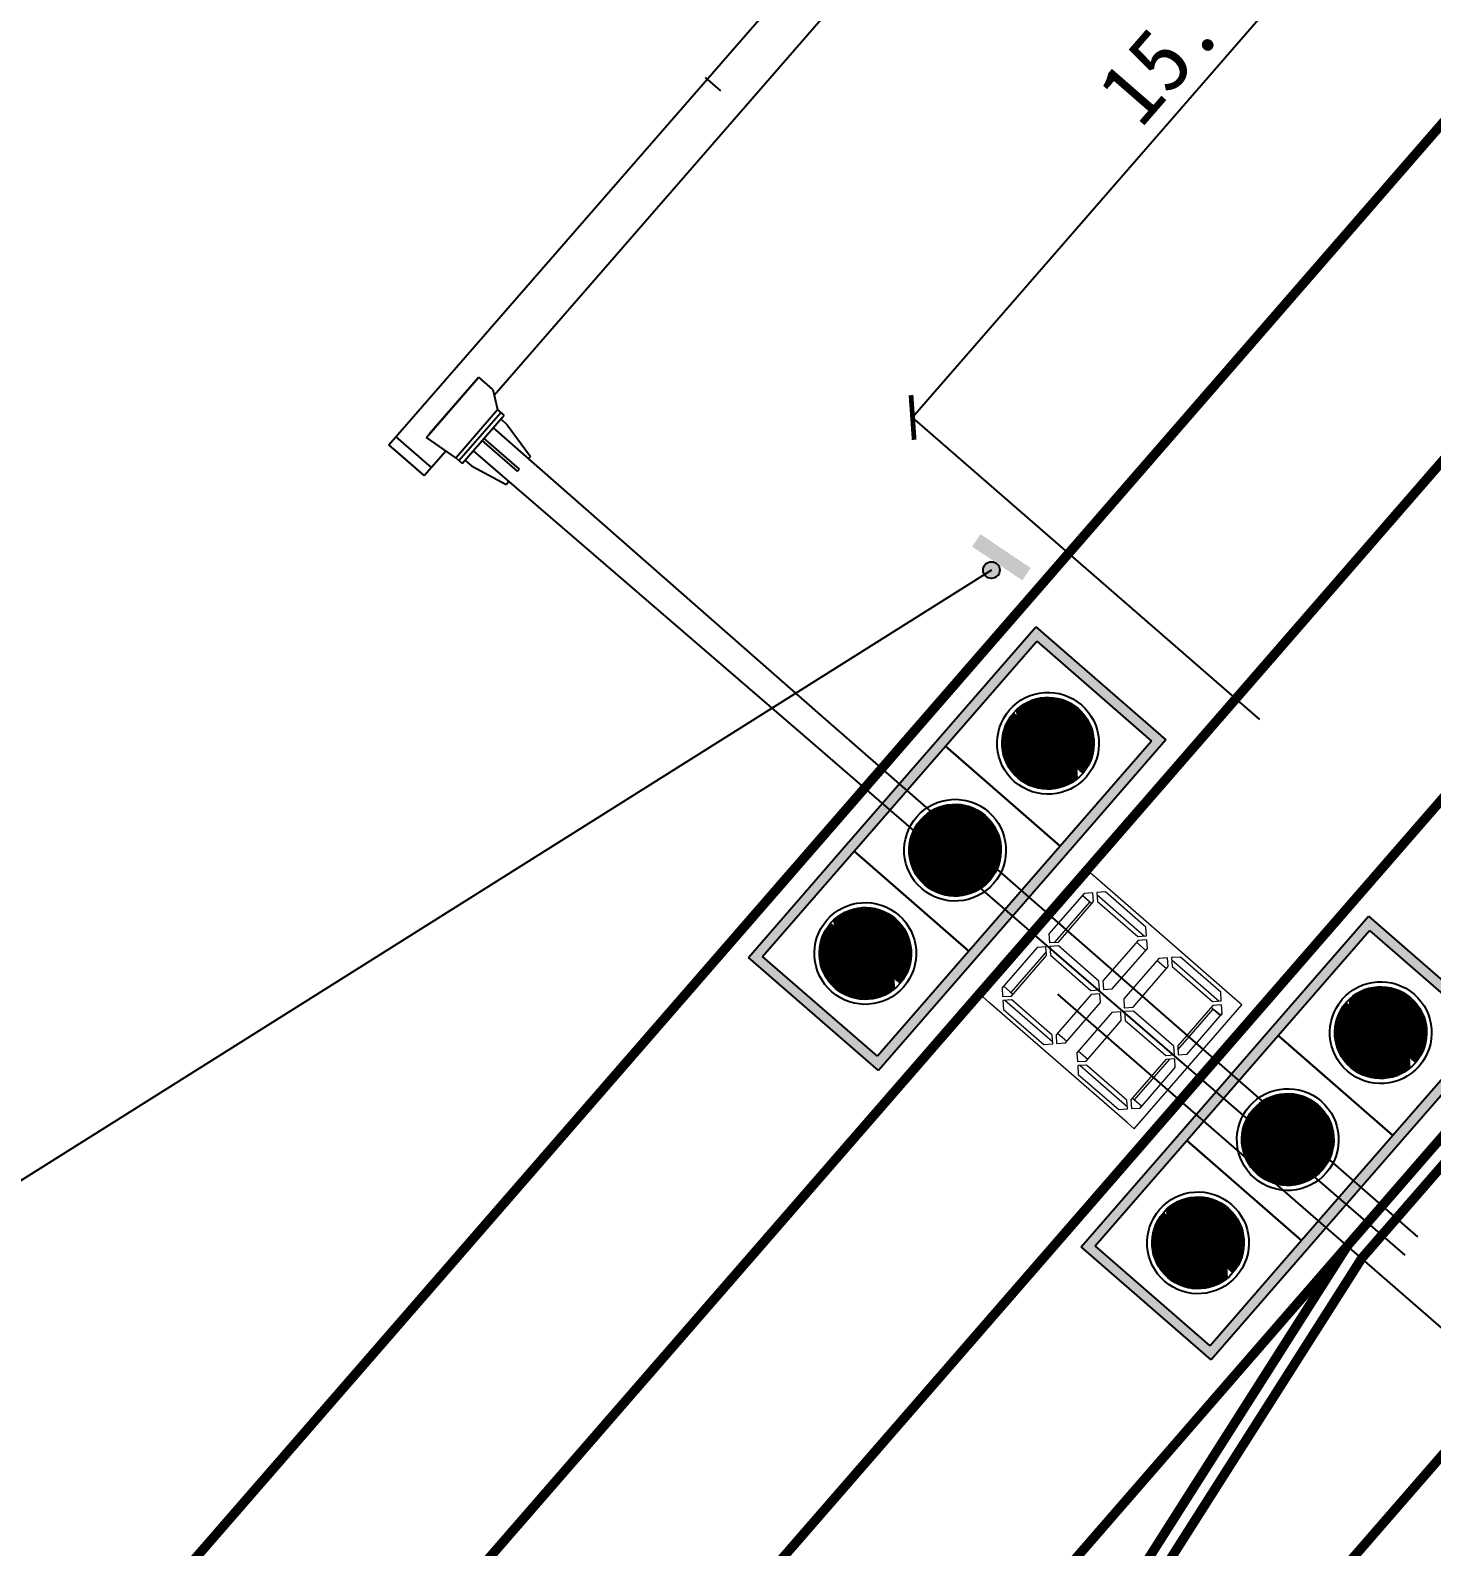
# Model space of a CAD drawing. Header units: millimetres. Extents: x 67546 to 67853, y 50670 to 50921.
# Drawn here: x 67631.34 to 67653.49, y 50736.81 to 50760.76 of the extents above; entities that cross this region are included whole.
import ezdxf

# ---------------------------------------------------------------- set-up
doc = ezdxf.new("R2010")
doc.units = ezdxf.units.MM
doc.linetypes.add('JTSS01', pattern=[6, 2, -4])
for name, color, linetype in [('@-交通信号', 7, 'Continuous'), ('@-交通标志', 7, 'Continuous'), ('@-设计标注', 7, 'Continuous'), ('@-路面边线', 7, 'Continuous'), ('@-辅助设计', 4, 'Continuous'), ('交通标志', 7, 'Continuous')]:
    doc.layers.add(name, color=color, linetype=linetype)
doc.layers.add('@-道路标线', color=7, linetype='Continuous', lineweight=0)
doc.layers.get('0').off()
doc.styles.add('--黑体', font='simhei.ttf')
doc.dimstyles.new('标志标注', dxfattribs={"dimtxt": 1, "dimasz": 0.5, "dimexe": 0, "dimexo": 0, "dimgap": 0.25, "dimtad": 1, "dimzin": 0, "dimdsep": 46, "dimtxsty": '--黑体', "dimblk": 'ARCHTICK', "dimcen": 0.09, "dimadec": 0, "dimazin": 0, "dimtfac": 1, "dimtix": 1, "dimtmove": 1, "dimatfit": 0, "dimfxl": 1, "dimtolj": 1, "dimtzin": 0, "dimarcsym": 0})

# ---------------------------------------------------------------- blocks, each defined once
blk = doc.blocks.new('A$C5D3B22B4')
at = {"layer": '@-交通信号'}
for p, q in [((0.441, 17.242), (1.178, 17.242)), ((0.441, 17.242), (0.441, 16.724)), ((1.178, 17.074), (0.441, 17.074)), ((1.105, 17.242), (0.515, 17.242)), ((1.105, 17.242), (0.515, 17.242)), ((0.515, 17.242), (0.515, 17.242)), ((0.515, 17.242), (0.515, 17.242)), ((0.515, 17.242), (0.515, 17.242)), ((1.178, 17.242), (1.178, 0.081)), ((-0.022, 16.635), (-0.628, 16.498)), ((0.115, 16.635), (-0.022, 16.635)), ((0.115, 16.703), (0.115, 15.694)), ((0.115, 16.703), (0.25, 16.703)), ((0.182, 16.703), (0.182, 15.694)), ((0.25, 16.703), (0.81, 16.764)), ((0.25, 16.703), (0.25, 15.694)), ((0.81, 16.764), (0.81, 15.512)), ((0.81, 15.511), (0.81, 16.694)), ((-19.019, 16.368), (-19.33, 16.367)), ((-13.857, 16.384), (-19.019, 16.368)), ((-6.759, 16.405), (-13.857, 16.384)), ((0.115, 16.441), (-6.759, 16.405)), ((-0.628, 16.498), (-0.628, 16.439)), ((-0.627, 16.22), (-0.627, 16.177)), ((-0.627, 16.22), (0.115, 16.22)), ((-0.627, 16.177), (0.115, 16.177)), ((-19.019, 16.015), (-19.294, 16.017)), ((-13.854, 16.004), (-19.019, 16.015)), ((-6.759, 15.99), (-13.854, 16.004)), ((0.115, 15.955), (-6.759, 15.99)), ((-0.628, 15.957), (-0.628, 15.91)), ((-0.022, 15.773), (-0.628, 15.91)), ((0.115, 15.773), (-0.022, 15.773)), ((0.115, 15.694), (0.25, 15.694)), ((0.515, 15.504), (0.25, 15.694)), ((0.441, 15.556), (0.441, 0.081)), ((0.515, 15.504), (0.81, 15.504)), ((0.89, 9.581), (1.212, 9.581)), ((0.891, 9.578), (1.215, 9.578))]:
    blk.add_line(p, q, dxfattribs=at)
blk = doc.blocks.new('A$C2B1B455F')
at = {"layer": '@-交通信号'}
h = blk.add_hatch(color=256, dxfattribs=at)
h.paths.add_polyline_path([(0, 2.307), (0, 0.733), (0, -0.733), (0, -2.307), (-1.816, -2.307), (-1.816, -0.733), (-1.816, 0.733), (-1.816, 2.307)])
h.paths.add_polyline_path([(-0.106, 2.2), (-0.106, 0.733), (-0.106, -0.733), (-0.106, -2.2), (-1.71, -2.2), (-1.71, -0.733), (-1.71, 0.733), (-1.71, 2.2)], flags=16)
for p, q in [((-1.816, 0.733), (-1.816, 2.307)), ((-1.816, 2.307), (0, 2.307)), ((0, 2.307), (0, 0.733)), ((-1.71, 0.733), (-1.71, 2.2)), ((-1.71, 2.2), (-0.106, 2.2)), ((-0.106, 2.2), (-0.106, 0.733)), ((-0.902, 1.739), (-1.079, 1.917)), ((-0.902, 1.751), (-1.071, 1.92)), ((-0.902, 1.763), (-1.062, 1.923)), ((-0.902, 1.776), (-1.053, 1.926)), ((-0.902, 1.788), (-1.044, 1.929)), ((-0.902, 1.8), (-1.034, 1.932)), ((-0.902, 1.812), (-1.025, 1.935)), ((-0.902, 1.824), (-1.015, 1.937)), ((-0.902, 1.836), (-1.005, 1.939)), ((-0.902, 1.848), (-0.995, 1.941)), ((-0.902, 1.86), (-0.985, 1.943)), ((-0.902, 1.872), (-0.975, 1.945)), ((-0.902, 1.884), (-0.964, 1.946)), ((-0.902, 1.896), (-0.954, 1.948)), ((-0.902, 1.908), (-0.943, 1.949)), ((-0.902, 1.92), (-0.931, 1.95)), ((-0.902, 1.932), (-0.92, 1.95)), ((-0.902, 1.944), (-0.908, 1.95)), ((-0.425, 1.467), (-0.902, 1.944)), ((-0.437, 1.467), (-0.902, 1.932)), ((-0.449, 1.467), (-0.902, 1.92)), ((-0.419, 1.473), (-0.896, 1.95)), ((-0.419, 1.486), (-0.884, 1.95)), ((-0.42, 1.498), (-0.871, 1.949)), ((-0.421, 1.511), (-0.858, 1.948)), ((-0.422, 1.525), (-0.844, 1.947)), ((-0.424, 1.539), (-0.831, 1.945)), ((-0.427, 1.553), (-0.816, 1.943)), ((-0.429, 1.568), (-0.801, 1.94)), ((-0.433, 1.584), (-0.785, 1.936)), ((-0.437, 1.6), (-0.769, 1.932)), ((-0.443, 1.618), (-0.752, 1.927)), ((-0.449, 1.636), (-0.733, 1.92)), ((-0.991, 1.467), (-1.285, 1.761)), ((-0.979, 1.467), (-1.28, 1.768)), ((-0.967, 1.467), (-1.275, 1.775)), ((-0.955, 1.467), (-1.269, 1.781)), ((-0.943, 1.467), (-1.263, 1.788)), ((-0.931, 1.467), (-1.258, 1.794)), ((-0.919, 1.467), (-1.252, 1.8)), ((-0.907, 1.467), (-1.246, 1.806)), ((-0.902, 1.474), (-1.24, 1.812)), ((-0.902, 1.486), (-1.234, 1.818)), ((-0.902, 1.498), (-1.228, 1.824)), ((-0.902, 1.51), (-1.221, 1.83)), ((-0.902, 1.522), (-1.215, 1.835)), ((-0.902, 1.535), (-1.208, 1.841)), ((-0.902, 1.547), (-1.202, 1.846)), ((-0.902, 1.559), (-1.195, 1.852)), ((-0.902, 1.571), (-1.188, 1.857)), ((-0.902, 1.583), (-1.181, 1.862)), ((-0.902, 1.595), (-1.174, 1.867)), ((-0.902, 1.607), (-1.167, 1.871)), ((-0.902, 1.619), (-1.159, 1.876)), ((-0.902, 1.631), (-1.152, 1.881)), ((-0.902, 1.643), (-1.144, 1.885)), ((-0.902, 1.655), (-1.136, 1.89)), ((-0.902, 1.667), (-1.129, 1.894)), ((-0.902, 1.679), (-1.121, 1.898)), ((-0.902, 1.691), (-1.113, 1.902)), ((-0.902, 1.703), (-1.105, 1.906)), ((-0.902, 1.715), (-1.096, 1.91)), ((-0.902, 1.727), (-1.088, 1.913)), ((-0.461, 1.467), (-0.902, 1.908)), ((-0.473, 1.467), (-0.902, 1.896)), ((-0.485, 1.467), (-0.902, 1.884)), ((-0.497, 1.467), (-0.902, 1.872)), ((-0.509, 1.467), (-0.902, 1.86)), ((-0.522, 1.467), (-0.902, 1.848)), ((-0.534, 1.467), (-0.902, 1.836)), ((-0.546, 1.467), (-0.902, 1.824)), ((-0.558, 1.467), (-0.902, 1.812)), ((-0.57, 1.467), (-0.902, 1.8)), ((-0.582, 1.467), (-0.902, 1.788)), ((-0.594, 1.467), (-0.902, 1.776)), ((-0.606, 1.467), (-0.902, 1.763)), ((-0.457, 1.656), (-0.713, 1.912)), ((-0.467, 1.678), (-0.691, 1.902)), ((-0.48, 1.704), (-0.666, 1.889)), ((-0.499, 1.734), (-0.635, 1.87)), ((-0.538, 1.785), (-0.584, 1.831)), ((-1.232, 1.467), (-1.366, 1.601)), ((-1.22, 1.467), (-1.363, 1.61)), ((-1.208, 1.467), (-1.36, 1.619)), ((-1.196, 1.467), (-1.357, 1.628)), ((-1.184, 1.467), (-1.354, 1.637)), ((-1.172, 1.467), (-1.351, 1.646)), ((-1.16, 1.467), (-1.347, 1.655)), ((-1.148, 1.467), (-1.344, 1.663)), ((-1.136, 1.467), (-1.34, 1.671)), ((-1.124, 1.467), (-1.336, 1.679)), ((-1.112, 1.467), (-1.332, 1.687)), ((-1.1, 1.467), (-1.328, 1.695)), ((-1.088, 1.467), (-1.323, 1.703)), ((-1.076, 1.467), (-1.319, 1.711)), ((-1.064, 1.467), (-1.315, 1.718)), ((-1.052, 1.467), (-1.31, 1.726)), ((-1.04, 1.467), (-1.305, 1.733)), ((-1.028, 1.467), (-1.3, 1.74)), ((-1.016, 1.467), (-1.295, 1.747)), ((-1.003, 1.467), (-1.29, 1.754)), ((-0.618, 1.467), (-0.902, 1.751)), ((-0.63, 1.467), (-0.902, 1.739)), ((-0.642, 1.467), (-0.902, 1.727)), ((-0.654, 1.467), (-0.902, 1.715)), ((-0.666, 1.467), (-0.902, 1.703)), ((-0.678, 1.467), (-0.902, 1.691)), ((-0.69, 1.467), (-0.902, 1.679)), ((-0.702, 1.467), (-0.902, 1.667)), ((-0.714, 1.467), (-0.902, 1.655)), ((-0.726, 1.467), (-0.902, 1.643)), ((-0.738, 1.467), (-0.902, 1.631)), ((-0.75, 1.467), (-0.902, 1.619)), ((-0.763, 1.467), (-0.902, 1.607)), ((-0.906, 0.985), (-1.385, 1.463)), ((-0.918, 0.985), (-1.385, 1.451)), ((-0.931, 0.985), (-1.384, 1.438)), ((-1.293, 1.467), (-1.377, 1.552)), ((-0.902, 0.992), (-1.377, 1.467)), ((-1.281, 1.467), (-1.375, 1.562)), ((-1.269, 1.467), (-1.373, 1.572)), ((-1.256, 1.467), (-1.371, 1.582)), ((-1.244, 1.467), (-1.369, 1.592)), ((-0.902, 1.004), (-1.365, 1.467)), ((-0.902, 1.016), (-1.353, 1.467)), ((-0.902, 1.029), (-1.341, 1.467)), ((-0.902, 1.041), (-1.329, 1.467)), ((-0.902, 1.053), (-1.317, 1.467)), ((-0.902, 1.065), (-1.305, 1.467)), ((-0.902, 1.077), (-1.293, 1.467)), ((-0.902, 1.089), (-1.281, 1.467)), ((-0.902, 1.101), (-1.269, 1.467)), ((-0.902, 1.113), (-1.256, 1.467)), ((-0.902, 1.125), (-1.244, 1.467)), ((-0.902, 1.137), (-1.232, 1.467)), ((-0.902, 1.149), (-1.22, 1.467)), ((-0.902, 1.161), (-1.208, 1.467)), ((-0.902, 1.173), (-1.196, 1.467)), ((-0.902, 1.185), (-1.184, 1.467)), ((-0.902, 1.197), (-1.172, 1.467)), ((-0.902, 1.209), (-1.16, 1.467)), ((-0.902, 1.221), (-1.148, 1.467)), ((-0.902, 1.233), (-1.136, 1.467)), ((-0.902, 1.245), (-1.124, 1.467)), ((-0.902, 1.257), (-1.112, 1.467)), ((-0.902, 1.269), (-1.1, 1.467)), ((-0.902, 1.282), (-1.088, 1.467)), ((-0.902, 1.294), (-1.076, 1.467)), ((-0.902, 1.306), (-1.064, 1.467)), ((-0.902, 1.318), (-1.052, 1.467)), ((-0.902, 1.33), (-1.04, 1.467)), ((-0.902, 1.342), (-1.028, 1.467)), ((-0.902, 1.354), (-1.016, 1.467)), ((-0.902, 1.366), (-1.003, 1.467)), ((-0.902, 1.378), (-0.991, 1.467)), ((-0.902, 1.39), (-0.979, 1.467)), ((-0.902, 1.402), (-0.967, 1.467)), ((-0.902, 1.414), (-0.955, 1.467)), ((-0.902, 1.426), (-0.943, 1.467)), ((-0.902, 1.438), (-0.931, 1.467)), ((-0.902, 1.45), (-0.919, 1.467)), ((-0.902, 1.462), (-0.907, 1.467)), ((-0.775, 1.467), (-0.902, 1.595)), ((-0.787, 1.467), (-0.902, 1.583)), ((-0.799, 1.467), (-0.902, 1.571)), ((-0.811, 1.467), (-0.902, 1.559)), ((-0.823, 1.467), (-0.902, 1.547)), ((-0.835, 1.467), (-0.902, 1.535)), ((-0.847, 1.467), (-0.902, 1.522)), ((-0.859, 1.467), (-0.902, 1.51)), ((-0.871, 1.467), (-0.902, 1.498)), ((-0.883, 1.467), (-0.902, 1.486)), ((-0.895, 1.467), (-0.902, 1.474)), ((-0.563, 1.123), (-0.902, 1.462)), ((-0.569, 1.117), (-0.902, 1.45)), ((-0.575, 1.112), (-0.902, 1.438)), ((-0.557, 1.129), (-0.895, 1.467)), ((-0.551, 1.136), (-0.883, 1.467)), ((-0.545, 1.142), (-0.871, 1.467)), ((-0.54, 1.148), (-0.859, 1.467)), ((-0.534, 1.155), (-0.847, 1.467)), ((-0.528, 1.161), (-0.835, 1.467)), ((-0.523, 1.168), (-0.823, 1.467)), ((-0.518, 1.175), (-0.811, 1.467)), ((-0.513, 1.181), (-0.799, 1.467)), ((-0.508, 1.188), (-0.787, 1.467)), ((-0.503, 1.196), (-0.775, 1.467)), ((-0.498, 1.203), (-0.763, 1.467)), ((-0.493, 1.21), (-0.75, 1.467)), ((-0.489, 1.218), (-0.738, 1.467)), ((-0.484, 1.225), (-0.726, 1.467)), ((-0.48, 1.233), (-0.714, 1.467)), ((-0.475, 1.241), (-0.702, 1.467)), ((-0.471, 1.249), (-0.69, 1.467)), ((-0.467, 1.257), (-0.678, 1.467)), ((-0.463, 1.265), (-0.666, 1.467)), ((-0.46, 1.273), (-0.654, 1.467)), ((-0.456, 1.282), (-0.642, 1.467)), ((-0.453, 1.29), (-0.63, 1.467)), ((-0.449, 1.299), (-0.618, 1.467)), ((-0.446, 1.308), (-0.606, 1.467)), ((-0.443, 1.317), (-0.594, 1.467)), ((-0.44, 1.326), (-0.582, 1.467)), ((-0.437, 1.335), (-0.57, 1.467)), ((-0.435, 1.345), (-0.558, 1.467)), ((-0.432, 1.354), (-0.546, 1.467)), ((-0.43, 1.364), (-0.534, 1.467)), ((-0.428, 1.374), (-0.522, 1.467)), ((-0.426, 1.384), (-0.509, 1.467)), ((-0.424, 1.394), (-0.497, 1.467)), ((-0.423, 1.405), (-0.485, 1.467)), ((-0.422, 1.416), (-0.473, 1.467)), ((-0.944, 0.986), (-1.383, 1.425)), ((-0.957, 0.988), (-1.382, 1.412)), ((-0.971, 0.99), (-1.38, 1.398)), ((-0.986, 0.992), (-1.378, 1.384)), ((-1.001, 0.995), (-1.375, 1.369)), ((-1.016, 0.998), (-1.371, 1.353)), ((-1.032, 1.002), (-1.367, 1.337)), ((-1.05, 1.008), (-1.362, 1.32)), ((-1.068, 1.014), (-1.355, 1.301)), ((-1.088, 1.022), (-1.348, 1.281)), ((-0.582, 1.106), (-0.902, 1.426)), ((-0.588, 1.1), (-0.902, 1.414)), ((-0.595, 1.095), (-0.902, 1.402)), ((-0.601, 1.089), (-0.902, 1.39)), ((-0.608, 1.084), (-0.902, 1.378)), ((-0.615, 1.079), (-0.902, 1.366)), ((-0.622, 1.074), (-0.902, 1.354)), ((-0.629, 1.069), (-0.902, 1.342)), ((-0.636, 1.064), (-0.902, 1.33)), ((-0.644, 1.059), (-0.902, 1.318)), ((-0.651, 1.055), (-0.902, 1.306)), ((-0.659, 1.05), (-0.902, 1.294)), ((-0.666, 1.046), (-0.902, 1.282)), ((-1.11, 1.031), (-1.338, 1.26)), ((-1.134, 1.044), (-1.325, 1.235)), ((-1.164, 1.062), (-1.307, 1.205)), ((-1.209, 1.095), (-1.274, 1.16)), ((-0.674, 1.042), (-0.902, 1.269)), ((-0.682, 1.037), (-0.902, 1.257)), ((-0.69, 1.033), (-0.902, 1.245)), ((-0.698, 1.03), (-0.902, 1.233)), ((-0.706, 1.026), (-0.902, 1.221)), ((-0.715, 1.022), (-0.902, 1.209)), ((-0.723, 1.019), (-0.902, 1.197)), ((-0.732, 1.015), (-0.902, 1.185)), ((-0.741, 1.012), (-0.902, 1.173)), ((-0.75, 1.009), (-0.902, 1.161)), ((-0.759, 1.006), (-0.902, 1.149)), ((-0.768, 1.003), (-0.902, 1.137)), ((-0.778, 1.001), (-0.902, 1.125)), ((-0.787, 0.998), (-0.902, 1.113)), ((-0.797, 0.996), (-0.902, 1.101)), ((-0.807, 0.994), (-0.902, 1.089)), ((-0.817, 0.992), (-0.902, 1.077)), ((-0.827, 0.99), (-0.902, 1.065)), ((-0.838, 0.989), (-0.902, 1.053)), ((-0.849, 0.987), (-0.902, 1.041)), ((-0.86, 0.986), (-0.902, 1.029)), ((-0.871, 0.985), (-0.902, 1.016)), ((-0.882, 0.985), (-0.902, 1.004)), ((-1.816, -0.733), (-1.816, 0.733)), ((-1.71, 0.733), (-0.106, 0.733)), ((-1.71, -0.733), (-1.71, 0.733)), ((-0.106, 0.733), (-1.71, 0.733)), ((-0.106, 0.733), (-0.106, -0.733)), ((0, 0.733), (0, -0.733)), ((-0.902, 0.322), (-1.062, 0.482)), ((-0.902, 0.334), (-1.053, 0.485)), ((-0.902, 0.346), (-1.044, 0.488)), ((-0.902, 0.358), (-1.034, 0.49)), ((-0.902, 0.37), (-1.025, 0.493)), ((-0.902, 0.382), (-1.015, 0.495)), ((-0.902, 0.394), (-1.005, 0.498)), ((-0.902, 0.406), (-0.995, 0.5)), ((-0.902, 0.418), (-0.985, 0.502)), ((-0.902, 0.43), (-0.975, 0.503)), ((-0.902, 0.442), (-0.964, 0.505)), ((-0.902, 0.454), (-0.954, 0.506)), ((-0.902, 0.466), (-0.943, 0.507)), ((-0.902, 0.478), (-0.931, 0.508)), ((-0.902, 0.491), (-0.92, 0.509)), ((-0.902, 0.503), (-0.908, 0.509)), ((-0.425, 0.026), (-0.902, 0.503)), ((-0.437, 0.026), (-0.902, 0.491)), ((-0.419, 0.032), (-0.896, 0.509)), ((-0.419, 0.044), (-0.884, 0.509)), ((-0.42, 0.057), (-0.871, 0.508)), ((-0.421, 0.07), (-0.858, 0.507)), ((-0.422, 0.083), (-0.844, 0.505)), ((-0.424, 0.097), (-0.831, 0.504)), ((-0.427, 0.112), (-0.816, 0.501)), ((-0.429, 0.127), (-0.801, 0.498)), ((-0.433, 0.142), (-0.785, 0.495)), ((-0.437, 0.159), (-0.769, 0.49)), ((-0.443, 0.176), (-0.752, 0.485)), ((-0.991, 0.026), (-1.285, 0.32)), ((-0.979, 0.026), (-1.28, 0.326)), ((-0.967, 0.026), (-1.275, 0.333)), ((-0.955, 0.026), (-1.269, 0.34)), ((-0.943, 0.026), (-1.263, 0.346)), ((-0.931, 0.026), (-1.258, 0.352)), ((-0.919, 0.026), (-1.252, 0.359)), ((-0.907, 0.026), (-1.246, 0.365)), ((-0.902, 0.033), (-1.24, 0.371)), ((-0.902, 0.045), (-1.234, 0.377)), ((-0.902, 0.057), (-1.228, 0.382)), ((-0.902, 0.069), (-1.221, 0.388)), ((-0.902, 0.081), (-1.215, 0.394)), ((-0.902, 0.093), (-1.208, 0.399)), ((-0.902, 0.105), (-1.202, 0.405)), ((-0.902, 0.117), (-1.195, 0.41)), ((-0.902, 0.129), (-1.188, 0.415)), ((-0.902, 0.141), (-1.181, 0.42)), ((-0.902, 0.153), (-1.174, 0.425)), ((-0.902, 0.165), (-1.167, 0.43)), ((-0.902, 0.177), (-1.159, 0.435)), ((-0.902, 0.189), (-1.152, 0.439)), ((-0.902, 0.201), (-1.144, 0.444)), ((-0.902, 0.213), (-1.136, 0.448)), ((-0.902, 0.225), (-1.129, 0.452)), ((-0.902, 0.238), (-1.121, 0.456)), ((-0.902, 0.25), (-1.113, 0.46)), ((-0.902, 0.262), (-1.105, 0.464)), ((-0.902, 0.274), (-1.096, 0.468)), ((-0.902, 0.286), (-1.088, 0.472)), ((-0.902, 0.298), (-1.079, 0.475)), ((-0.902, 0.31), (-1.071, 0.478)), ((-0.449, 0.026), (-0.902, 0.478)), ((-0.461, 0.026), (-0.902, 0.466)), ((-0.473, 0.026), (-0.902, 0.454)), ((-0.485, 0.026), (-0.902, 0.442)), ((-0.497, 0.026), (-0.902, 0.43)), ((-0.509, 0.026), (-0.902, 0.418)), ((-0.522, 0.026), (-0.902, 0.406)), ((-0.534, 0.026), (-0.902, 0.394)), ((-0.546, 0.026), (-0.902, 0.382)), ((-0.558, 0.026), (-0.902, 0.37)), ((-0.57, 0.026), (-0.902, 0.358)), ((-0.582, 0.026), (-0.902, 0.346)), ((-0.594, 0.026), (-0.902, 0.334)), ((-0.606, 0.026), (-0.902, 0.322)), ((-0.449, 0.195), (-0.733, 0.478)), ((-0.457, 0.215), (-0.713, 0.47)), ((-0.467, 0.237), (-0.691, 0.46)), ((-0.48, 0.262), (-0.666, 0.447)), ((-0.499, 0.293), (-0.635, 0.428)), ((-0.538, 0.344), (-0.584, 0.39)), ((-1.22, 0.026), (-1.363, 0.169)), ((-1.208, 0.026), (-1.36, 0.178)), ((-1.196, 0.026), (-1.357, 0.187)), ((-1.184, 0.026), (-1.354, 0.196)), ((-1.172, 0.026), (-1.351, 0.204)), ((-1.16, 0.026), (-1.347, 0.213)), ((-1.148, 0.026), (-1.344, 0.221)), ((-1.136, 0.026), (-1.34, 0.23)), ((-1.124, 0.026), (-1.336, 0.238)), ((-1.112, 0.026), (-1.332, 0.246)), ((-1.1, 0.026), (-1.328, 0.254)), ((-1.088, 0.026), (-1.323, 0.262)), ((-1.076, 0.026), (-1.319, 0.269)), ((-1.064, 0.026), (-1.315, 0.277)), ((-1.052, 0.026), (-1.31, 0.284)), ((-1.04, 0.026), (-1.305, 0.291)), ((-1.028, 0.026), (-1.3, 0.299)), ((-1.016, 0.026), (-1.295, 0.306)), ((-1.003, 0.026), (-1.29, 0.313)), ((-0.618, 0.026), (-0.902, 0.31)), ((-0.63, 0.026), (-0.902, 0.298)), ((-0.642, 0.026), (-0.902, 0.286)), ((-0.654, 0.026), (-0.902, 0.274)), ((-0.666, 0.026), (-0.902, 0.262)), ((-0.678, 0.026), (-0.902, 0.25)), ((-0.69, 0.026), (-0.902, 0.238)), ((-0.702, 0.026), (-0.902, 0.225)), ((-0.714, 0.026), (-0.902, 0.213)), ((-0.726, 0.026), (-0.902, 0.201)), ((-0.738, 0.026), (-0.902, 0.189)), ((-0.75, 0.026), (-0.902, 0.177)), ((-0.763, 0.026), (-0.902, 0.165)), ((-1.377, 0.026), (-1.385, 0.034)), ((-0.906, -0.457), (-1.385, 0.022)), ((-0.918, -0.457), (-1.385, 0.009)), ((-1.353, 0.026), (-1.384, 0.057)), ((-1.365, 0.026), (-1.384, 0.045)), ((-1.341, 0.026), (-1.383, 0.068)), ((-1.329, 0.026), (-1.382, 0.079)), ((-1.317, 0.026), (-1.381, 0.09)), ((-1.305, 0.026), (-1.379, 0.1)), ((-1.293, 0.026), (-1.377, 0.111)), ((-0.902, -0.449), (-1.377, 0.026)), ((-1.281, 0.026), (-1.375, 0.121)), ((-1.269, 0.026), (-1.373, 0.131)), ((-1.256, 0.026), (-1.371, 0.14)), ((-1.244, 0.026), (-1.369, 0.15)), ((-1.232, 0.026), (-1.366, 0.159)), ((-0.902, -0.437), (-1.365, 0.026)), ((-0.902, -0.425), (-1.353, 0.026)), ((-0.902, -0.413), (-1.341, 0.026)), ((-0.902, -0.401), (-1.329, 0.026)), ((-0.902, -0.389), (-1.317, 0.026)), ((-0.902, -0.377), (-1.305, 0.026)), ((-0.902, -0.365), (-1.293, 0.026)), ((-0.902, -0.353), (-1.281, 0.026)), ((-0.902, -0.341), (-1.269, 0.026)), ((-0.902, -0.329), (-1.256, 0.026)), ((-0.902, -0.317), (-1.244, 0.026)), ((-0.902, -0.305), (-1.232, 0.026)), ((-0.902, -0.293), (-1.22, 0.026)), ((-0.902, -0.281), (-1.208, 0.026)), ((-0.902, -0.269), (-1.196, 0.026)), ((-0.902, -0.256), (-1.184, 0.026)), ((-0.902, -0.244), (-1.172, 0.026)), ((-0.902, -0.232), (-1.16, 0.026)), ((-0.902, -0.22), (-1.148, 0.026)), ((-0.902, -0.208), (-1.136, 0.026)), ((-0.902, -0.196), (-1.124, 0.026)), ((-0.902, -0.184), (-1.112, 0.026)), ((-0.902, -0.172), (-1.1, 0.026)), ((-0.902, -0.16), (-1.088, 0.026)), ((-0.902, -0.148), (-1.076, 0.026)), ((-0.902, -0.136), (-1.064, 0.026)), ((-0.902, -0.124), (-1.052, 0.026)), ((-0.902, -0.112), (-1.04, 0.026)), ((-0.902, -0.1), (-1.028, 0.026)), ((-0.902, -0.088), (-1.016, 0.026)), ((-0.902, -0.076), (-1.003, 0.026)), ((-0.902, -0.064), (-0.991, 0.026)), ((-0.902, -0.052), (-0.979, 0.026)), ((-0.902, -0.04), (-0.967, 0.026)), ((-0.902, -0.028), (-0.955, 0.026)), ((-0.902, -0.016), (-0.943, 0.026)), ((-0.902, -0.003), (-0.931, 0.026)), ((-0.902, 0.009), (-0.919, 0.026)), ((-0.902, 0.021), (-0.907, 0.026)), ((-0.775, 0.026), (-0.902, 0.153)), ((-0.787, 0.026), (-0.902, 0.141)), ((-0.799, 0.026), (-0.902, 0.129)), ((-0.811, 0.026), (-0.902, 0.117)), ((-0.823, 0.026), (-0.902, 0.105)), ((-0.835, 0.026), (-0.902, 0.093)), ((-0.847, 0.026), (-0.902, 0.081)), ((-0.859, 0.026), (-0.902, 0.069)), ((-0.871, 0.026), (-0.902, 0.057)), ((-0.883, 0.026), (-0.902, 0.045)), ((-0.895, 0.026), (-0.902, 0.033)), ((-0.563, -0.318), (-0.902, 0.021)), ((-0.569, -0.324), (-0.902, 0.009)), ((-0.557, -0.312), (-0.895, 0.026)), ((-0.551, -0.306), (-0.883, 0.026)), ((-0.545, -0.3), (-0.871, 0.026)), ((-0.54, -0.294), (-0.859, 0.026)), ((-0.534, -0.287), (-0.847, 0.026)), ((-0.528, -0.28), (-0.835, 0.026)), ((-0.523, -0.274), (-0.823, 0.026)), ((-0.518, -0.267), (-0.811, 0.026)), ((-0.513, -0.26), (-0.799, 0.026)), ((-0.508, -0.253), (-0.787, 0.026)), ((-0.503, -0.246), (-0.775, 0.026)), ((-0.498, -0.239), (-0.763, 0.026)), ((-0.493, -0.231), (-0.75, 0.026)), ((-0.489, -0.224), (-0.738, 0.026)), ((-0.484, -0.216), (-0.726, 0.026)), ((-0.48, -0.209), (-0.714, 0.026)), ((-0.475, -0.201), (-0.702, 0.026)), ((-0.471, -0.193), (-0.69, 0.026)), ((-0.467, -0.185), (-0.678, 0.026)), ((-0.463, -0.177), (-0.666, 0.026)), ((-0.46, -0.169), (-0.654, 0.026)), ((-0.456, -0.16), (-0.642, 0.026)), ((-0.453, -0.152), (-0.63, 0.026)), ((-0.449, -0.143), (-0.618, 0.026)), ((-0.446, -0.134), (-0.606, 0.026)), ((-0.443, -0.125), (-0.594, 0.026)), ((-0.44, -0.116), (-0.582, 0.026)), ((-0.437, -0.107), (-0.57, 0.026)), ((-0.435, -0.097), (-0.558, 0.026)), ((-0.432, -0.087), (-0.546, 0.026)), ((-0.43, -0.078), (-0.534, 0.026)), ((-0.428, -0.068), (-0.522, 0.026)), ((-0.426, -0.058), (-0.509, 0.026)), ((-0.424, -0.047), (-0.497, 0.026)), ((-0.423, -0.037), (-0.485, 0.026)), ((-0.422, -0.026), (-0.473, 0.026)), ((-0.421, -0.015), (-0.461, 0.026)), ((-0.42, -0.004), (-0.449, 0.026)), ((-0.419, 0.008), (-0.437, 0.026)), ((-0.419, 0.02), (-0.425, 0.026)), ((-0.931, -0.456), (-1.384, -0.003)), ((-0.944, -0.455), (-1.383, -0.016)), ((-0.957, -0.454), (-1.382, -0.03)), ((-0.971, -0.452), (-1.38, -0.044)), ((-0.986, -0.45), (-1.378, -0.058)), ((-1.001, -0.447), (-1.375, -0.073)), ((-1.016, -0.443), (-1.371, -0.088)), ((-1.032, -0.439), (-1.367, -0.105)), ((-1.05, -0.434), (-1.362, -0.122)), ((-1.068, -0.428), (-1.355, -0.14)), ((-0.575, -0.33), (-0.902, -0.003)), ((-0.582, -0.336), (-0.902, -0.016)), ((-0.588, -0.341), (-0.902, -0.028)), ((-0.595, -0.347), (-0.902, -0.04)), ((-0.601, -0.352), (-0.902, -0.052)), ((-0.608, -0.358), (-0.902, -0.064)), ((-0.615, -0.363), (-0.902, -0.076)), ((-0.622, -0.368), (-0.902, -0.088)), ((-0.629, -0.373), (-0.902, -0.1)), ((-0.636, -0.378), (-0.902, -0.112)), ((-0.644, -0.382), (-0.902, -0.124)), ((-0.651, -0.387), (-0.902, -0.136)), ((-0.659, -0.391), (-0.902, -0.148)), ((-1.088, -0.42), (-1.348, -0.16)), ((-1.11, -0.41), (-1.338, -0.182)), ((-1.134, -0.397), (-1.325, -0.207)), ((-1.164, -0.38), (-1.307, -0.237)), ((-1.209, -0.347), (-1.274, -0.282)), ((-0.666, -0.396), (-0.902, -0.16)), ((-0.674, -0.4), (-0.902, -0.172)), ((-0.682, -0.404), (-0.902, -0.184)), ((-0.69, -0.408), (-0.902, -0.196)), ((-0.698, -0.412), (-0.902, -0.208)), ((-0.706, -0.416), (-0.902, -0.22)), ((-0.715, -0.419), (-0.902, -0.232)), ((-0.723, -0.423), (-0.902, -0.244)), ((-0.732, -0.426), (-0.902, -0.256)), ((-0.741, -0.43), (-0.902, -0.269)), ((-0.75, -0.433), (-0.902, -0.281)), ((-0.759, -0.436), (-0.902, -0.293)), ((-0.768, -0.438), (-0.902, -0.305)), ((-0.778, -0.441), (-0.902, -0.317)), ((-0.787, -0.443), (-0.902, -0.329)), ((-0.797, -0.446), (-0.902, -0.341)), ((-0.807, -0.448), (-0.902, -0.353)), ((-0.817, -0.45), (-0.902, -0.365)), ((-0.827, -0.451), (-0.902, -0.377)), ((-0.838, -0.453), (-0.902, -0.389)), ((-0.849, -0.454), (-0.902, -0.401)), ((-0.86, -0.455), (-0.902, -0.413)), ((-0.871, -0.456), (-0.902, -0.425)), ((-0.882, -0.457), (-0.902, -0.437)), ((-0.894, -0.457), (-0.902, -0.449)), ((-1.816, -2.307), (-1.816, -0.733)), ((-0.106, -0.733), (-1.71, -0.733)), ((-1.71, -0.733), (-0.106, -0.733)), ((-1.71, -2.2), (-1.71, -0.733)), ((-0.106, -0.733), (-0.106, -2.2)), ((0, -0.733), (0, -2.307)), ((-0.902, -1.447), (-1.234, -1.115)), ((-0.902, -1.435), (-1.228, -1.109)), ((-0.902, -1.423), (-1.221, -1.104)), ((-0.902, -1.411), (-1.215, -1.098)), ((-0.902, -1.399), (-1.208, -1.093)), ((-0.902, -1.387), (-1.202, -1.087)), ((-0.902, -1.375), (-1.195, -1.082)), ((-0.902, -1.363), (-1.188, -1.077)), ((-0.902, -1.351), (-1.181, -1.072)), ((-0.902, -1.339), (-1.174, -1.067)), ((-0.902, -1.327), (-1.167, -1.062)), ((-0.902, -1.315), (-1.159, -1.057)), ((-0.902, -1.303), (-1.152, -1.053)), ((-0.902, -1.291), (-1.144, -1.048)), ((-0.902, -1.278), (-1.136, -1.044)), ((-0.902, -1.266), (-1.129, -1.04)), ((-0.902, -1.254), (-1.121, -1.035)), ((-0.902, -1.242), (-1.113, -1.031)), ((-0.902, -1.23), (-1.105, -1.028)), ((-0.902, -1.218), (-1.096, -1.024)), ((-0.902, -1.206), (-1.088, -1.02)), ((-0.902, -1.194), (-1.079, -1.017)), ((-0.902, -1.182), (-1.071, -1.013)), ((-0.902, -1.17), (-1.062, -1.01)), ((-0.902, -1.158), (-1.053, -1.007)), ((-0.902, -1.146), (-1.044, -1.004)), ((-0.902, -1.134), (-1.034, -1.002)), ((-0.902, -1.122), (-1.025, -0.999)), ((-0.902, -1.11), (-1.015, -0.996)), ((-0.902, -1.098), (-1.005, -0.994)), ((-0.902, -1.086), (-0.995, -0.992)), ((-0.902, -1.074), (-0.985, -0.99)), ((-0.902, -1.062), (-0.975, -0.989)), ((-0.902, -1.05), (-0.964, -0.987)), ((-0.902, -1.038), (-0.954, -0.986)), ((-0.902, -1.025), (-0.943, -0.985)), ((-0.902, -1.013), (-0.931, -0.984)), ((-0.902, -1.001), (-0.92, -0.983)), ((-0.902, -0.989), (-0.908, -0.983)), ((-0.425, -1.466), (-0.902, -0.989)), ((-0.437, -1.466), (-0.902, -1.001)), ((-0.449, -1.466), (-0.902, -1.013)), ((-0.461, -1.466), (-0.902, -1.025)), ((-0.473, -1.466), (-0.902, -1.038)), ((-0.485, -1.466), (-0.902, -1.05)), ((-0.497, -1.466), (-0.902, -1.062)), ((-0.509, -1.466), (-0.902, -1.074)), ((-0.522, -1.466), (-0.902, -1.086)), ((-0.534, -1.466), (-0.902, -1.098)), ((-0.546, -1.466), (-0.902, -1.11)), ((-0.419, -1.46), (-0.896, -0.983)), ((-0.419, -1.448), (-0.884, -0.983)), ((-0.42, -1.435), (-0.871, -0.984)), ((-0.421, -1.422), (-0.858, -0.985)), ((-0.422, -1.409), (-0.844, -0.986)), ((-0.424, -1.395), (-0.831, -0.988)), ((-0.427, -1.38), (-0.816, -0.991)), ((-0.429, -1.365), (-0.801, -0.994)), ((-0.433, -1.35), (-0.785, -0.997)), ((-0.437, -1.333), (-0.769, -1.002)), ((-0.443, -1.316), (-0.752, -1.007)), ((-0.449, -1.297), (-0.733, -1.013)), ((-0.457, -1.277), (-0.713, -1.021)), ((-0.467, -1.255), (-0.691, -1.031)), ((-0.48, -1.23), (-0.666, -1.045)), ((-0.499, -1.199), (-0.635, -1.064)), ((-0.538, -1.148), (-0.584, -1.102)), ((-1.148, -1.466), (-1.344, -1.271)), ((-1.136, -1.466), (-1.34, -1.262)), ((-1.124, -1.466), (-1.336, -1.254)), ((-1.112, -1.466), (-1.332, -1.246)), ((-1.1, -1.466), (-1.328, -1.238)), ((-1.088, -1.466), (-1.323, -1.23)), ((-1.076, -1.466), (-1.319, -1.223)), ((-1.064, -1.466), (-1.315, -1.215)), ((-1.052, -1.466), (-1.31, -1.208)), ((-1.04, -1.466), (-1.305, -1.2)), ((-1.028, -1.466), (-1.3, -1.193)), ((-1.016, -1.466), (-1.295, -1.186)), ((-1.003, -1.466), (-1.29, -1.179)), ((-0.991, -1.466), (-1.285, -1.172)), ((-0.979, -1.466), (-1.28, -1.165)), ((-0.967, -1.466), (-1.275, -1.159)), ((-0.955, -1.466), (-1.269, -1.152)), ((-0.943, -1.466), (-1.263, -1.146)), ((-0.931, -1.466), (-1.258, -1.139)), ((-0.919, -1.466), (-1.252, -1.133)), ((-0.907, -1.466), (-1.246, -1.127)), ((-0.902, -1.459), (-1.24, -1.121)), ((-0.558, -1.466), (-0.902, -1.122)), ((-0.57, -1.466), (-0.902, -1.134)), ((-0.582, -1.466), (-0.902, -1.146)), ((-0.594, -1.466), (-0.902, -1.158)), ((-0.606, -1.466), (-0.902, -1.17)), ((-0.618, -1.466), (-0.902, -1.182)), ((-0.63, -1.466), (-0.902, -1.194)), ((-0.642, -1.466), (-0.902, -1.206)), ((-0.654, -1.466), (-0.902, -1.218)), ((-0.666, -1.466), (-0.902, -1.23)), ((-0.678, -1.466), (-0.902, -1.242)), ((-0.69, -1.466), (-0.902, -1.254)), ((-0.702, -1.466), (-0.902, -1.266)), ((-1.293, -1.466), (-1.377, -1.381)), ((-1.281, -1.466), (-1.375, -1.371)), ((-1.269, -1.466), (-1.373, -1.361)), ((-1.256, -1.466), (-1.371, -1.351)), ((-1.244, -1.466), (-1.369, -1.342)), ((-1.232, -1.466), (-1.366, -1.332)), ((-1.22, -1.466), (-1.363, -1.323)), ((-1.208, -1.466), (-1.36, -1.314)), ((-1.196, -1.466), (-1.357, -1.305)), ((-1.184, -1.466), (-1.354, -1.296)), ((-1.172, -1.466), (-1.351, -1.288)), ((-1.16, -1.466), (-1.347, -1.279)), ((-0.714, -1.466), (-0.902, -1.278)), ((-0.726, -1.466), (-0.902, -1.291)), ((-0.738, -1.466), (-0.902, -1.303)), ((-0.75, -1.466), (-0.902, -1.315)), ((-0.763, -1.466), (-0.902, -1.327)), ((-0.775, -1.466), (-0.902, -1.339)), ((-0.787, -1.466), (-0.902, -1.351)), ((-0.799, -1.466), (-0.902, -1.363)), ((-0.811, -1.466), (-0.902, -1.375)), ((-0.823, -1.466), (-0.902, -1.387)), ((-0.835, -1.466), (-0.902, -1.399)), ((-0.847, -1.466), (-0.902, -1.411)), ((-0.859, -1.466), (-0.902, -1.423)), ((-0.871, -1.466), (-0.902, -1.435)), ((-0.906, -1.949), (-1.385, -1.47)), ((-0.918, -1.949), (-1.385, -1.483)), ((-0.931, -1.948), (-1.384, -1.495)), ((-0.944, -1.947), (-1.383, -1.508)), ((-0.957, -1.946), (-1.382, -1.522)), ((-0.971, -1.944), (-1.38, -1.535)), ((-0.986, -1.942), (-1.378, -1.55)), ((-0.902, -1.941), (-1.377, -1.466)), ((-1.001, -1.939), (-1.375, -1.565)), ((-1.016, -1.935), (-1.371, -1.58)), ((-1.032, -1.931), (-1.367, -1.597)), ((-0.902, -1.929), (-1.365, -1.466)), ((-0.902, -1.917), (-1.353, -1.466)), ((-0.902, -1.905), (-1.341, -1.466)), ((-0.902, -1.893), (-1.329, -1.466)), ((-0.902, -1.881), (-1.317, -1.466)), ((-0.902, -1.869), (-1.305, -1.466)), ((-0.902, -1.857), (-1.293, -1.466)), ((-0.902, -1.845), (-1.281, -1.466)), ((-0.902, -1.833), (-1.269, -1.466)), ((-0.902, -1.821), (-1.256, -1.466)), ((-0.902, -1.809), (-1.244, -1.466)), ((-0.902, -1.797), (-1.232, -1.466)), ((-0.902, -1.785), (-1.22, -1.466)), ((-0.902, -1.772), (-1.208, -1.466)), ((-0.902, -1.76), (-1.196, -1.466)), ((-0.902, -1.748), (-1.184, -1.466)), ((-0.902, -1.736), (-1.172, -1.466)), ((-0.902, -1.724), (-1.16, -1.466)), ((-0.902, -1.712), (-1.148, -1.466)), ((-0.902, -1.7), (-1.136, -1.466)), ((-0.902, -1.688), (-1.124, -1.466)), ((-0.902, -1.676), (-1.112, -1.466)), ((-0.902, -1.664), (-1.1, -1.466)), ((-0.902, -1.652), (-1.088, -1.466)), ((-0.902, -1.64), (-1.076, -1.466)), ((-0.902, -1.628), (-1.064, -1.466)), ((-0.902, -1.616), (-1.052, -1.466)), ((-0.902, -1.604), (-1.04, -1.466)), ((-0.902, -1.592), (-1.028, -1.466)), ((-0.902, -1.58), (-1.016, -1.466)), ((-0.902, -1.568), (-1.003, -1.466)), ((-0.902, -1.556), (-0.991, -1.466)), ((-0.902, -1.544), (-0.979, -1.466)), ((-0.902, -1.531), (-0.967, -1.466)), ((-0.902, -1.519), (-0.955, -1.466)), ((-0.902, -1.507), (-0.943, -1.466)), ((-0.902, -1.495), (-0.931, -1.466)), ((-0.902, -1.483), (-0.919, -1.466)), ((-0.902, -1.471), (-0.907, -1.466)), ((-0.883, -1.466), (-0.902, -1.447)), ((-0.895, -1.466), (-0.902, -1.459)), ((-0.563, -1.81), (-0.902, -1.471)), ((-0.569, -1.816), (-0.902, -1.483)), ((-0.575, -1.822), (-0.902, -1.495)), ((-0.582, -1.828), (-0.902, -1.507)), ((-0.588, -1.833), (-0.902, -1.519)), ((-0.595, -1.839), (-0.902, -1.531)), ((-0.601, -1.844), (-0.902, -1.544)), ((-0.608, -1.849), (-0.902, -1.556)), ((-0.615, -1.855), (-0.902, -1.568)), ((-0.622, -1.86), (-0.902, -1.58)), ((-0.629, -1.865), (-0.902, -1.592)), ((-0.557, -1.804), (-0.895, -1.466)), ((-0.551, -1.798), (-0.883, -1.466)), ((-0.545, -1.792), (-0.871, -1.466)), ((-0.54, -1.785), (-0.859, -1.466)), ((-0.534, -1.779), (-0.847, -1.466)), ((-0.528, -1.772), (-0.835, -1.466)), ((-0.523, -1.766), (-0.823, -1.466)), ((-0.518, -1.759), (-0.811, -1.466)), ((-0.513, -1.752), (-0.799, -1.466)), ((-0.508, -1.745), (-0.787, -1.466)), ((-0.503, -1.738), (-0.775, -1.466)), ((-0.498, -1.731), (-0.763, -1.466)), ((-0.493, -1.723), (-0.75, -1.466)), ((-0.489, -1.716), (-0.738, -1.466)), ((-0.484, -1.708), (-0.726, -1.466)), ((-0.48, -1.701), (-0.714, -1.466)), ((-0.475, -1.693), (-0.702, -1.466)), ((-0.471, -1.685), (-0.69, -1.466)), ((-0.467, -1.677), (-0.678, -1.466)), ((-0.463, -1.669), (-0.666, -1.466)), ((-0.46, -1.66), (-0.654, -1.466)), ((-0.456, -1.652), (-0.642, -1.466)), ((-0.453, -1.643), (-0.63, -1.466)), ((-0.449, -1.635), (-0.618, -1.466)), ((-0.446, -1.626), (-0.606, -1.466)), ((-0.443, -1.617), (-0.594, -1.466)), ((-0.44, -1.608), (-0.582, -1.466)), ((-0.437, -1.598), (-0.57, -1.466)), ((-0.435, -1.589), (-0.558, -1.466)), ((-0.432, -1.579), (-0.546, -1.466)), ((-0.43, -1.57), (-0.534, -1.466)), ((-0.428, -1.56), (-0.522, -1.466)), ((-0.426, -1.549), (-0.509, -1.466)), ((-0.424, -1.539), (-0.497, -1.466)), ((-0.423, -1.528), (-0.485, -1.466)), ((-0.422, -1.518), (-0.473, -1.466)), ((-1.05, -1.926), (-1.362, -1.614)), ((-1.068, -1.92), (-1.355, -1.632)), ((-1.088, -1.912), (-1.348, -1.652)), ((-1.11, -1.902), (-1.338, -1.674)), ((-1.134, -1.889), (-1.325, -1.698)), ((-1.164, -1.872), (-1.307, -1.728)), ((-0.636, -1.869), (-0.902, -1.604)), ((-0.644, -1.874), (-0.902, -1.616)), ((-0.651, -1.879), (-0.902, -1.628)), ((-0.659, -1.883), (-0.902, -1.64)), ((-0.666, -1.888), (-0.902, -1.652)), ((-0.674, -1.892), (-0.902, -1.664)), ((-0.682, -1.896), (-0.902, -1.676)), ((-0.69, -1.9), (-0.902, -1.688)), ((-0.698, -1.904), (-0.902, -1.7)), ((-0.706, -1.908), (-0.902, -1.712)), ((-0.715, -1.911), (-0.902, -1.724)), ((-0.723, -1.915), (-0.902, -1.736)), ((-0.732, -1.918), (-0.902, -1.748)), ((-1.209, -1.839), (-1.274, -1.773)), ((-0.741, -1.921), (-0.902, -1.76)), ((-0.75, -1.924), (-0.902, -1.772)), ((-0.759, -1.927), (-0.902, -1.785)), ((-0.768, -1.93), (-0.902, -1.797)), ((-0.778, -1.933), (-0.902, -1.809)), ((-0.787, -1.935), (-0.902, -1.821)), ((-0.797, -1.937), (-0.902, -1.833)), ((-0.807, -1.94), (-0.902, -1.845)), ((-0.817, -1.942), (-0.902, -1.857)), ((-0.827, -1.943), (-0.902, -1.869)), ((-0.838, -1.945), (-0.902, -1.881)), ((-0.849, -1.946), (-0.902, -1.893)), ((-0.86, -1.947), (-0.902, -1.905)), ((-0.871, -1.948), (-0.902, -1.917)), ((-0.882, -1.949), (-0.902, -1.929)), ((-0.106, -2.2), (-1.71, -2.2)), ((0, -2.307), (-1.816, -2.307))]:
    blk.add_line(p, q, dxfattribs=at)
for centre, major_axis, start_param, end_param in [((-0.902, 1.467), (0.379, 0.379), 5.497787, 11.780972), ((-0.902, 1.467), (-0.342, 0.342), 3.926991, 10.210176), ((-0.902, 0.026), (0.379, 0.379), 5.497787, 11.780972), ((-0.902, 0.026), (-0.342, 0.342), 3.926991, 10.210176), ((-0.902, -1.466), (0.379, 0.379), 5.497787, 11.780972), ((-0.902, -1.466), (-0.342, 0.342), 3.926991, 10.210176)]:
    blk.add_ellipse(centre, major_axis=major_axis, ratio=1, start_param=start_param, end_param=end_param, dxfattribs=at)
blk = doc.blocks.new('A$C2D777034')
at = {"layer": '@-交通信号', "linetype": 'Continuous', "lineweight": 0}
for p, q in [((-2.12, 0.864), (-2.12, -0.864)), ((-2.022, 0.864), (-2.12, 0.864)), ((-2.022, 0.864), (-0.098, 0.864)), ((-1.864, 0.819), (-1.929, 0.753)), ((-1.3, 0.819), (-1.864, 0.819)), ((-1.234, 0.753), (-1.3, 0.819)), ((-0.82, 0.819), (-0.885, 0.753)), ((-0.256, 0.819), (-0.82, 0.819)), ((-0.191, 0.753), (-0.256, 0.819)), ((0, 0.864), (-0.098, 0.864)), ((0, -0.864), (0, 0.864)), ((-1.959, 0.724), (-2.024, 0.659)), ((-2.024, 0.659), (-2.024, 0.094)), ((-2.022, 0.633), (-2.022, 0.66)), ((-2.021, 0.633), (-2.021, 0.661)), ((-1.893, 0.659), (-1.959, 0.724)), ((-1.929, 0.753), (-1.864, 0.688)), ((-1.913, 0.738), (-1.25, 0.738)), ((-1.893, 0.094), (-1.893, 0.659)), ((-1.864, 0.688), (-1.3, 0.688)), ((-1.3, 0.688), (-1.234, 0.753)), ((-1.205, 0.724), (-1.27, 0.659)), ((-1.27, 0.659), (-1.27, 0.094)), ((-1.14, 0.659), (-1.205, 0.724)), ((-1.14, 0.094), (-1.14, 0.659)), ((-0.915, 0.724), (-0.98, 0.659)), ((-0.98, 0.659), (-0.98, 0.094)), ((-0.85, 0.659), (-0.915, 0.724)), ((-0.885, 0.753), (-0.82, 0.688)), ((-0.87, 0.738), (-0.206, 0.738)), ((-0.85, 0.094), (-0.85, 0.659)), ((-0.82, 0.688), (-0.256, 0.688)), ((-0.256, 0.688), (-0.191, 0.753)), ((-0.161, 0.724), (-0.227, 0.659)), ((-0.227, 0.659), (-0.227, 0.094)), ((-0.096, 0.659), (-0.161, 0.724)), ((-0.099, 0.661), (-0.099, 0.633)), ((-0.098, 0.66), (-0.098, 0.633)), ((-0.096, 0.094), (-0.096, 0.659)), ((-2.022, 0.633), (-2.024, 0.633)), ((-2.022, 0.633), (-2.022, 0.633)), ((-2.022, 0.633), (-1.926, 0.633)), ((-1.926, 0.633), (-2.021, 0.633)), ((-2.017, 0.633), (-2.017, 0.633)), ((-1.991, 0.633), (-1.991, 0.633)), ((-1.948, 0.633), (-1.948, 0.633)), ((-1.926, 0.633), (-1.926, 0.638)), ((-1.926, 0.633), (-1.922, 0.633)), ((-1.926, 0.633), (-1.926, 0.633)), ((-1.893, 0.633), (-1.926, 0.633)), ((-1.922, 0.633), (-1.922, 0.066)), ((-1.14, 0.633), (-1.27, 0.633)), ((-0.85, 0.633), (-0.98, 0.633)), ((-0.194, 0.633), (-0.227, 0.633)), ((-0.198, 0.066), (-0.198, 0.633)), ((-0.198, 0.633), (-0.194, 0.633)), ((-0.194, 0.638), (-0.194, 0.633)), ((-0.194, 0.633), (-0.098, 0.633)), ((-0.194, 0.633), (-0.194, 0.633)), ((-0.099, 0.633), (-0.194, 0.633)), ((-0.172, 0.633), (-0.172, 0.633)), ((-0.129, 0.633), (-0.129, 0.633)), ((-0.103, 0.633), (-0.103, 0.633)), ((-0.098, 0.633), (-0.098, 0.633)), ((-0.098, 0.633), (-0.096, 0.633)), ((-2.024, 0.094), (-1.959, 0.029)), ((-1.959, 0.029), (-1.893, 0.094)), ((-1.864, 0.065), (-1.929, 0)), ((-1.3, 0.065), (-1.864, 0.065)), ((-1.234, 0), (-1.3, 0.065)), ((-1.27, 0.094), (-1.205, 0.029)), ((-1.205, 0.029), (-1.14, 0.094)), ((-0.98, 0.094), (-0.915, 0.029)), ((-0.915, 0.029), (-0.85, 0.094)), ((-0.82, 0.065), (-0.885, 0)), ((-0.256, 0.065), (-0.82, 0.065)), ((-0.191, 0), (-0.256, 0.065)), ((-0.227, 0.094), (-0.161, 0.029)), ((-0.198, -0.008), (-0.198, 0.008)), ((-0.161, 0.029), (-0.096, 0.094)), ((-1.959, -0.029), (-2.024, -0.095)), ((-2.024, -0.095), (-2.024, -0.659)), ((-1.893, -0.095), (-1.959, -0.029)), ((-1.929, 0), (-1.864, -0.065)), ((-1.922, -0.066), (-1.922, -0.633)), ((-1.893, -0.659), (-1.893, -0.095)), ((-1.864, -0.065), (-1.3, -0.065)), ((-1.3, -0.065), (-1.234, 0)), ((-1.205, -0.029), (-1.27, -0.095)), ((-1.27, -0.095), (-1.27, -0.659)), ((-1.14, -0.095), (-1.205, -0.029)), ((-1.14, -0.659), (-1.14, -0.095)), ((-0.915, -0.029), (-0.98, -0.095)), ((-0.98, -0.095), (-0.98, -0.659)), ((-0.85, -0.095), (-0.915, -0.029)), ((-0.885, 0), (-0.82, -0.065)), ((-0.85, -0.659), (-0.85, -0.095)), ((-0.82, -0.065), (-0.256, -0.065)), ((-0.256, -0.065), (-0.191, 0)), ((-0.161, -0.029), (-0.227, -0.095)), ((-0.227, -0.095), (-0.227, -0.659)), ((-0.198, -0.633), (-0.198, -0.066)), ((-0.096, -0.095), (-0.161, -0.029)), ((-0.096, -0.659), (-0.096, -0.095)), ((-2.022, -0.633), (-2.024, -0.633)), ((-2.022, -0.633), (-2.022, -0.633)), ((-2.022, -0.661), (-2.022, -0.633)), ((-1.926, -0.633), (-2.022, -0.633)), ((-2.021, -0.662), (-2.021, -0.633)), ((-2.021, -0.633), (-1.926, -0.633)), ((-2.017, -0.633), (-2.017, -0.633)), ((-1.991, -0.633), (-1.991, -0.633)), ((-1.948, -0.633), (-1.948, -0.633)), ((-1.922, -0.633), (-1.926, -0.633)), ((-1.926, -0.633), (-1.926, -0.633)), ((-1.926, -0.633), (-1.926, -0.638)), ((-1.893, -0.633), (-1.926, -0.633)), ((-1.14, -0.633), (-1.27, -0.633)), ((-0.85, -0.633), (-0.98, -0.633)), ((-0.194, -0.633), (-0.227, -0.633)), ((-0.194, -0.633), (-0.198, -0.633)), ((-0.098, -0.633), (-0.194, -0.633)), ((-0.194, -0.633), (-0.194, -0.633)), ((-0.194, -0.633), (-0.099, -0.633)), ((-0.194, -0.638), (-0.194, -0.633)), ((-0.172, -0.633), (-0.172, -0.633)), ((-0.129, -0.633), (-0.129, -0.633)), ((-0.103, -0.633), (-0.103, -0.633)), ((-0.099, -0.633), (-0.099, -0.662)), ((-0.098, -0.633), (-0.098, -0.633)), ((-0.098, -0.633), (-0.096, -0.633)), ((-0.098, -0.633), (-0.098, -0.661)), ((-2.024, -0.659), (-1.959, -0.724)), ((-1.959, -0.724), (-1.893, -0.659)), ((-1.864, -0.688), (-1.929, -0.753)), ((-1.929, -0.753), (-1.864, -0.819)), ((-1.25, -0.738), (-1.913, -0.738)), ((-1.3, -0.688), (-1.864, -0.688)), ((-1.234, -0.753), (-1.3, -0.688)), ((-1.3, -0.819), (-1.234, -0.753)), ((-1.27, -0.659), (-1.205, -0.724)), ((-1.205, -0.724), (-1.14, -0.659)), ((-0.98, -0.659), (-0.915, -0.724)), ((-0.915, -0.724), (-0.85, -0.659)), ((-0.82, -0.688), (-0.885, -0.753)), ((-0.885, -0.753), (-0.82, -0.819)), ((-0.206, -0.738), (-0.87, -0.738)), ((-0.256, -0.688), (-0.82, -0.688)), ((-0.191, -0.753), (-0.256, -0.688)), ((-0.256, -0.819), (-0.191, -0.753)), ((-0.227, -0.659), (-0.161, -0.724)), ((-0.161, -0.724), (-0.096, -0.659)), ((-2.12, -0.864), (-2.022, -0.864)), ((-2.022, -0.864), (-1.073, -0.864)), ((-1.864, -0.819), (-1.3, -0.819)), ((-1.073, -0.864), (-0.098, -0.864)), ((-0.82, -0.819), (-0.256, -0.819)), ((-0.098, -0.864), (0, -0.864))]:
    blk.add_line(p, q, dxfattribs=at)
blk = doc.blocks.new('A$C174B43BA')
at = {"layer": '交通标志', "linetype": 'ByBlock', "lineweight": -3}
for points in [[(0.637, 0.384, 1), (0.372, 0.384, 1)], [(0.956, 0), (0.961, 0.236), (0.005, 0.257), (0, 0.022)]]:
    blk.add_hatch(color=14, dxfattribs=at).paths.add_polyline_path(points)
at = {"layer": '交通标志', "color": 14}
blk.add_circle((0.504, 0.384), 0.132, dxfattribs=at)
blk = doc.blocks.new('_ARCHTICK')
at = {"color": 0, "linetype": 'ByBlock', "const_width": 0.15}
blk.add_lwpolyline([(-0.5, -0.5), (0.5, 0.5)], dxfattribs=at)
blk = doc.blocks.new('*D75')
at = {"layer": '@-设计标注', "color": 0, "lineweight": -2, "transparency": 16777216}
for p, q in [((67655.126, 50765.965), (67645.285, 50754.645)), ((67660.612, 50761.196), (67655.126, 50765.965)), ((67650.771, 50749.876), (67645.285, 50754.645))]:
    blk.add_line(p, q, dxfattribs=at)
at = {"layer": 'Defpoints', "color": 0, "transparency": 16777216}
for p in [(67660.612, 50761.196), (67645.285, 50754.645), (67650.771, 50749.876)]:
    blk.add_point(p, dxfattribs=at)
at = {"layer": '@-设计标注', "color": 0, "lineweight": -2, "transparency": 16777216, "xscale": 0.5, "yscale": 0.5, "zscale": 0.5}
for p, rotation in [((67655.126, 50765.965), 48.99999999993483), ((67645.285, 50754.645), 228.9999999999349)]:
    blk.add_blockref('_ARCHTICK', p, dxfattribs=dict(at, rotation=rotation))
at = {"layer": '@-设计标注', "color": 0, "transparency": 16777216, "insert": (67649.635, 50760.801), "char_height": 1, "attachment_point": 5, "rotation": 49, "style": '--黑体'}
blk.add_mtext('\\A1;15.00', dxfattribs=at)

msp = doc.modelspace()

# ---------------------------------------------------------------- linework, layer by layer
at = {"layer": '@-交通标志', "linetype": 'Continuous'}
msp.add_line((67646.53, 50752.235), (67629.236, 50741.36, -1293.08), dxfattribs=at)
at = {"layer": '@-路面边线', "color": 7, "linetype": 'Continuous', "const_width": 0.15, "flags": 128}
msp.add_lwpolyline([(67657.109, 50763.264), (67622.058, 50722.942)], dxfattribs=at)
at = {"layer": '@-辅助设计'}
msp.add_lwpolyline([(67659.173, 50735.458), (67647.581, 50745.535)], dxfattribs=at)
at = {"layer": '@-道路标线', "color": 7, "linetype": 'JTSS01', "const_width": 0.15, "flags": 128}
for points in [[(67620.331, 50710.286), (67674.168, 50772.218), (67675.755, 50774.043)], [(67641.524, 50724.3), (67667.766, 50754.488)], [(67598.81, 50680.193), (67652.154, 50741.559)]]:
    msp.add_lwpolyline(points, dxfattribs=at)
at = {"layer": '@-道路标线', "color": 7, "linetype": 'Continuous', "const_width": 0.15, "flags": 128}
msp.add_lwpolyline([(67658.179, 50759.159), (67618.815, 50713.877)], dxfattribs=at)
at = {"layer": '@-道路标线', "color": 30, "linetype": 'Continuous', "ltscale": 0.08, "const_width": 0.15, "flags": 128}
for points in [[(67652.154, 50741.559), (67665.275, 50756.653)], [(67652.381, 50741.362), (67665.502, 50756.456)], [(67652.154, 50741.559), (67641.297, 50724.497)], [(67641.524, 50724.3), (67652.381, 50741.362)]]:
    msp.add_lwpolyline(points, dxfattribs=at)

# ---------------------------------------------------------------- block references
at = {"layer": '@-交通信号', "rotation": 138.9891696313807}
msp.add_blockref('A$C5D3B22B4', (67649.215, 50766.448), dxfattribs=at)
at = {"layer": '@-交通信号', "xscale": 1.5, "yscale": 1.5, "zscale": 1.5, "rotation": 138.9891696313807}
for name, p in [('A$C2B1B455F', (67644.961, 50748.727)), ('A$C2D777034', (67647.238, 50746.475)), ('A$C2B1B455F', (67650.218, 50744.156))]:
    msp.add_blockref(name, p, dxfattribs=at)
at = {"layer": '@-交通标志', "rotation": 147.3265010970902}
msp.add_blockref('A$C174B43BA', (67647.162, 50752.286), dxfattribs=at)

# ---------------------------------------------------------------- dimensions: what is measured, and where the dimension line sits
at = {"layer": '@-设计标注'}
dim = msp.add_aligned_dim(p1=(67660.612, 50761.196), p2=(67650.771, 50749.876), distance=-7.269, dimstyle='标志标注', dxfattribs=at)
dim.commit()
dim.dimension.update_dxf_attribs({"geometry": '*D75', "text_midpoint": (67649.635, 50760.801)})

doc.saveas('drawing.dxf')
